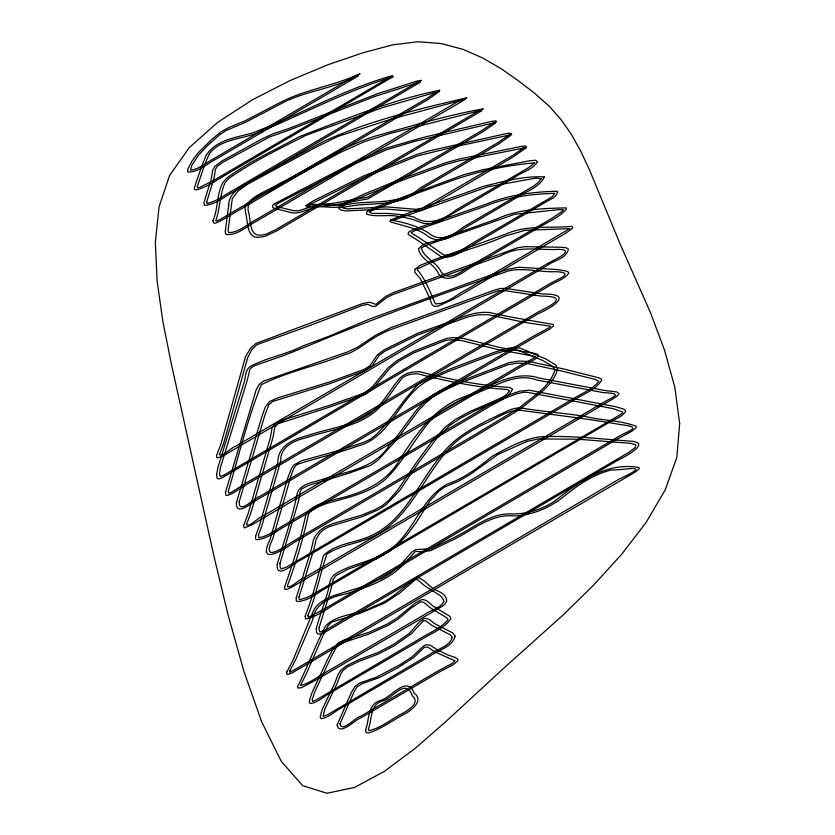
<?xml version="1.0" encoding="UTF-8"?>
<svg xmlns="http://www.w3.org/2000/svg" width="835" height="835" viewBox="0 0 835 835"><rect width="100%" height="100%" fill="white"/><g stroke="black" fill="none" stroke-linecap="round" stroke-linejoin="round"><path stroke-width="1.25" d="M523.399 148.056L525.904 147.91L513.233 156.896L426.361 208.228L420.923 210.712L414.014 211.391L385.384 209.011L345.909 210.942L341.285 210.169L338.655 208.28L340.002 205.692L341.943 204.335L365.083 193.689L397.512 180.391L445.963 162.658L459.198 159.057L521.792 146.292L525.622 145.989L526.415 146.668L525.904 147.91L523.388 148.087L512.46 155.571L421.414 208.802L415.851 209.303L387.002 206.913L347.631 208.854L343.477 208.155L341.525 206.903L344.824 204.502L353.696 200.4L397.356 182.166L445.504 164.547L458.248 161.071L523.378 148.077M569.679 228.644L466.786 289.432C456.755 294.264 446.913 304.368 435.442 303.825C430.098 292.271 425.767 279.454 417.291 269.788L417.427 269.058C444.961 254.769 476.681 248.736 505.06 236.117L525.288 230.262L569.689 228.633M389.768 77.3L213.071 180.757L200.035 187.228L197.749 187.781L197.06 186.967C201.193 175.757 204.418 164.015 209.679 153.212C220.711 139.675 239.447 139.257 254.748 133.944C300.892 115.24 345.168 91.234 392.951 76.757L392.492 75.62C343.832 89.136 299.483 114.99 252.452 132.995C236.159 137.556 215.921 139.758 206.088 155.414C201.569 166.144 197.905 177.281 194.2 188.251L194.597 189.451L195.891 189.921C207.383 187.29 217.069 179.713 227.224 174.024L392.951 76.757L389.778 77.29M212.946 220.617L213.823 223.195L215.847 223.06L220.764 220.837L427.864 99.584L439.513 91.38L436.83 91.725L427.102 98.259L220.179 219.396L216.703 221.014L215.785 220.68C220.169 208.583 219.699 194.837 224.886 183.126A23.944 11.565 -30.9 0 1 228.853 178.44C252.441 161.75 279.088 149.048 304.869 135.844A47.835 23.109 -30.9 0 1 312.634 132.849L382.284 107.705L436.83 91.996L439.763 90.222C391.865 99.876 345.283 119.196 299.4 136.627C275.07 149.997 249.185 161.489 226.922 178.001A27.106 13.089 -30.9 0 0 222.434 183.303C216.651 194.805 218.217 208.719 212.946 220.617M365.647 729.79L365.647 731.366A5.855 2.829 -30.9 0 0 369.425 732.712C382.743 728.297 393.88 719.384 406.301 713.111C412.928 709.03 423.7 700.106 414.16 693.113C406.979 674.45 391.114 697.82 380.499 700.481C367.014 704.458 369.613 719.373 365.647 729.79M368.486 728.694L368.82 730.594C381.376 728.183 391.625 718.559 403.128 713.111C408.733 709.823 420.527 702.59 412.344 695.868C406.092 677.717 393.337 697.455 383.39 700.722C369.707 703.822 372.327 718.549 368.486 728.694M316.246 628.765L316.507 632.377L317.759 633.974L320.911 633.974L325.713 631.771L616.105 461.223C621.856 458.321 653.648 442.466 630.154 441.141C600.146 438.939 570.075 435.244 539.942 436.841C522.741 439.21 506.96 448.165 491.94 456.432C478.34 467.61 464.01 478.476 447.142 484.175C418.721 499.507 413.21 537.542 384.33 553.188C369.3 562.456 350.971 564.136 336.035 573.53C329.971 576.87 329.522 584.051 328.238 590.053C324.836 603.12 319.565 615.719 316.246 628.765M319.074 627.649L319.304 630.895L320.118 631.991L325.086 630.352L629.527 451.954L635.195 447.518L635.811 444.794L630.696 443.364L577.987 439.22L538.502 438.928L526.802 441.454L497.848 454.532L469.155 475.198L458.436 481.242L444.878 486.982L439.022 491.011L429.754 501.188L415.903 523.034L406.76 535.152L399.234 543.147L390.237 550.954L377.013 558.688L347.35 569.512L335.816 575.68L333.082 579.74L331.015 589.197L319.074 627.649M337.131 724.989C339.438 736.794 356.034 718.726 361.628 717.505L438.427 672.53L453.207 664.67L457.737 660.934L457.883 659.368L455.378 657.542L447.873 654.964L437.394 649.933L430.025 645.058L426.038 644.808L423.616 645.925L411.958 656.884L399.756 664.837L376.554 677.154L359.603 683.093L355.042 686.474L351.462 692.309L337.131 724.989M339.96 723.935C341.797 733.255 356.221 716.534 360.866 716.179L437.79 671.131L452.309 663.428L455.012 660.861L434.993 651.864L427.76 647.062L424.441 647.261L413.367 657.771L397.867 667.739L379.309 677.602L362.233 683.646L357.109 686.798L354.155 691.693L339.96 723.935M228.738 204.846L225.199 231.712L225.878 234.374C237.38 236.065 247.223 225.721 257.065 220.92L465.272 99.438L463.811 98.499L457.027 102.058L256.303 219.584C247.39 223.968 238.81 232.84 228.519 232.568L228.028 230.533L232.318 198.688L237.871 191.215L247.724 184.107L316.987 146.689L337.966 136.387L390.957 119.207L463.613 99.689L466.817 97.799C418.94 108.936 369.654 120.678 324.481 140.99C297.709 155.206 271.291 170.1 244.478 184.222C237.401 189.065 228.602 195.286 228.738 204.846M225.44 492.431L225.899 495.082L227.37 495.51L232.287 493.558L246.784 484.383L538.627 313.501C553.939 306.654 573.624 293.67 543.063 294.045L505.666 288.388L501.063 288.44L495.792 289.661L390.634 327.779L375.646 335.242L357.213 347.391L347.391 351.994L263.547 381.115L259.174 384.434L256.115 389.997L225.44 492.431M228.268 491.366L228.915 493.318L231.712 492.118L245.991 483.079L537.938 312.133C552.572 304.754 569.209 296.321 541.163 296.122L503.818 290.476L497.618 290.924L388.129 330.597A75.526 36.479 -30.9 0 0 380.917 334.125C368.172 340.106 358.205 350.93 344.417 354.812C317.164 365.667 287.397 371.669 261.313 384.695C247.557 419.045 238.768 455.753 228.268 491.366M216.651 455.294L216.557 456.922L217.486 457.904L222.256 456.369L546.654 265.885C553.334 260.468 566.808 258.61 568.374 249.174L566.767 247.911L561.141 247.254L525.205 246.669L517.658 247.734L393.358 292.626L385.593 296.477L375.865 304.399L369.821 302.218L362.839 303.481L255.865 343.488L250.5 348.247L245.511 356.785L220.805 444.439L216.651 455.294M206.756 201.632L206.965 203.51C217.632 201.11 226.817 193.49 236.43 188.313L418.252 81.746L420.276 82.206L237.192 189.649C226.556 195.004 216.411 204.606 204.366 205.4L203.928 202.644L211.119 179.525L212.706 170.194L214.971 166.249L221.922 161.04L261.637 139.132L272.534 134.007L288.524 128.611L377.326 93.781L417.041 81.068L421.529 80.348L418.168 82.54L374.383 96.589L288.346 130.396L269.82 136.836L222.642 162.397L217.152 166.447L215.461 169.442L213.917 178.638L206.756 201.632M219.48 454.313C220.795 458.592 232.422 446.642 235.794 446.14L545.954 264.528C548.887 261.96 577.736 250.396 559.481 249.352C539.807 250.563 519.015 245.01 500.979 255.656L393.16 294.421L386.751 297.563L375.531 306.309L372.139 306.393L367.932 304.316L362.286 305.401L310.714 325.243L256.752 344.761L251.711 349.74L247.64 357.829L223.571 443.635L219.48 454.313M418.502 248.966C420.642 259.894 434.659 263.672 438.584 273.984C448.583 285.299 463.467 271.511 472.986 266.115L538.732 227.621C548.063 221.692 559.304 217.528 566.495 208.927L566.172 207.905C542.907 208.395 518.264 209.074 496.627 219.052L440.358 239.081C433.24 242.348 423.261 242.087 418.502 248.966M421.31 248.131C424.305 258.433 437.321 262.274 441.287 272.335C450.357 282.731 463.592 269.361 472.213 264.799L551.538 218.54L561.423 211.965L563.5 209.762L558.949 209.627L514.871 214.251L425.276 245.667L421.31 248.131M246.523 524.296C247.818 528.576 259.508 516.604 262.868 516.103L518.337 366.513L533.388 358.413L535.465 356.493L497.837 349.562L461.692 340.576L451.986 339.699L445.65 340.398L413.68 352.934L398.378 361.492L389.893 368.277L372.42 389.329L365.208 394.402L329.908 406.969L277.617 423.877L274.746 427.353L273.139 436.83L269.434 449.627L250.688 513.608L246.523 524.296M287.407 585.857C288.461 590.355 300.193 578.603 303.376 578.206L601.524 403.618C612.535 396.719 625.258 393.473 603.319 392.627L536.926 380.05C522.846 374.612 507.805 379.685 494.748 385.54A187.29 90.462 -30.9 0 1 486.544 388.943C466.775 397.596 444.961 405.111 429.942 421.226C414.118 439.586 403.253 461.828 385.916 478.862C369.133 493.955 346.003 497.597 325.128 504.016C318.323 506.866 307.99 509.016 307.677 518.159C302.343 541.028 295.673 563.844 287.407 585.857M243.705 525.267L243.59 526.895L244.519 527.887L252.055 524.766L519.005 367.901L534.306 359.655L538.345 356.253L538.283 354.833L535.298 353.549L499.862 347.506L463.696 338.509L453.593 337.611L446.527 338.394L413.638 351.243L397.283 360.376L387.889 367.911L372.139 387.179L364.864 392.836L330.336 405.09L282.073 420.245L276.782 422.562L274.517 424.211L272.001 428.063L270.342 437.717L266.657 450.472L247.922 514.391L243.705 525.267M284.589 586.828L284.474 588.456L285.372 589.458L287.532 589.176L292.73 586.587L613.349 398.639L617.816 395.446L618.954 393.723L616.867 391.928L605.291 390.561L538.961 377.994C512.909 369.602 488.527 388.014 464.959 396.521C434.2 407.49 417.041 433.114 399.944 459.156C387.106 482.828 361.357 493.579 336.328 499.079C325.65 502.618 311.382 504.35 305.725 515.299C300.391 539.525 293.064 563.51 284.589 586.828M236.388 502.66C235.647 518.65 255.072 499.58 260.603 497.754L534.202 337.549L549.545 329.261L553.563 325.859L553.396 324.502C532.48 320.734 510.957 317.53 490.061 312.593C477.046 311.142 464.615 316.006 452.789 320.755L417.771 333.217L384.048 349.907L377.117 355.125L370.103 365.532L364.457 369.237L329.919 381.887L277.69 397.909L269.621 401.468L265.29 406.937L262.075 416.091L236.388 502.66M239.207 501.626C238.288 515.539 255.124 497.169 259.821 496.428L533.523 336.161L548.637 328.019L550.62 326.224L525.445 322.56L488.193 314.68L477.829 314.826L468.592 316.674L417.698 334.96L384.58 351.368L379.288 355.313L372.17 365.855L364.603 370.886L329.46 383.776L272.492 401.541L268.786 404.818L264.82 415.339L239.207 501.626M679.659 423.585L676.82 457.517L665.14 489.988L646.092 522.48L621.501 554.482L593.236 585.481L563.124 614.967L504.747 667.29L446.537 720.949L415.454 748.129L384.455 771.331L354.614 787.426L326.986 793.25L302.625 785.651L281.186 761.228L261.616 721.659L243.914 671.392L228.059 614.863L214.031 556.528L171.519 364.77L162.95 321.997L157.095 280.904L155.341 242.265L159.047 206.882L169.557 175.507L189.284 147.607L217.82 122.286L252.295 99.866L289.881 80.609L327.717 64.817L362.943 52.793L392.732 44.829L417.928 41.75L441.329 43.577L463.06 49.38L483.204 58.231L501.866 69.19L519.14 81.319L535.131 93.697L549.221 106.212L561.13 119.666L571.422 134.466L580.68 151.041L589.468 169.787L620.113 244.018L650.392 312.488L664.378 349.729L674.816 387.21L679.659 423.585M277.199 564.408C275.915 580.826 295.59 561.767 301.122 559.847L572.57 400.894C582.308 394.339 595.679 390.289 601.826 379.977L601.148 378.923L597.954 377.577L564.596 369.185L529.265 361.471L518.66 361.106L509.037 362.63L460.189 381.365L443.823 388.849L433.135 394.861L424.096 402.199L416.498 410.027L397.168 436.037A175.611 84.815 -30.9 0 1 393.974 439.951A167.115 80.713 -30.9 0 1 388.891 445.838C374.852 468.153 348.143 471.232 325.065 478.455C315.181 482.672 298.21 482.609 296.675 496.094C291.895 519.245 283.712 541.685 277.199 564.408M280.017 563.395L280.069 566.965L281.228 568.906L286.353 567.216L571.86 399.537C580.889 393.744 592.119 389.695 598.935 381.344L595.814 379.601L562.508 371.22L527.271 363.528L517.241 363.194L508.275 364.603L460.179 383.088L444.126 390.425L434.242 395.967L425.933 402.731L418.679 410.194L397.867 438.051A175.402 84.721 -30.9 0 1 392.794 444.063L377.952 460.21L370.563 465.439L348.456 473.382L309.065 485.229L301.821 488.819L300.256 491.439L298.565 500.916L280.017 563.395M452.267 637.449C449.334 646.791 437.373 648.868 430.192 654.129L326.923 715.115L323.135 716.263L324.972 708.685L337.1 683.406L340.972 673.511L343.091 670.401L347.84 666.768L358.925 661.351L378.036 654.17L394.12 645.852L411.311 633.786L423.481 620.645L425.547 620.76L432.405 625.707L450.493 634.944L452.267 637.449M455.106 636.197C452.351 646.989 439.085 649.807 430.881 655.496L341.964 707.569C334.992 711.023 329.032 717.651 321.151 718.622L320.181 716.774L322.237 709.374L334.407 683.99L338.332 673.991L340.993 670.119L347.047 665.443L358.998 659.608L377.89 652.511L393.337 644.536L409.567 633.17L419.139 622.148L423.669 618.756L425.996 618.359L429.326 619.58L434.837 623.797L452.967 633.055L455.106 636.197M216.672 474.186L216.985 477.964A5.041 2.432 -30.9 0 0 221.943 477.87L548.908 286.029C555.306 281.614 564.168 279.735 568.729 273.212L568.374 272.179L566.12 271.02L557.676 269.59L519.109 267.263L509.12 269.006L493.276 274.099L369.686 318.98L329.324 336.129L302.948 345.93C286.248 354.478 267.252 357.474 250.709 366.179C245.406 369.404 245.709 376.011 244.425 381.303L217.81 467.924L216.672 474.186M219.501 473.111L220.137 476.566L223.895 475.136L548.219 284.651C555.056 280.038 577.517 272.669 555.891 271.678C540.047 272.492 524.004 267.325 508.452 270.958C441.788 293.889 375.332 317.717 310.317 344.959L283.91 355.47L255.479 365.344L251.94 367.223L249.842 369.425L247.212 380.436L220.586 467.078L219.501 473.111M305.172 616.22L305.589 619.006C318.156 616.585 328.729 607.202 340.095 601.388L616.815 439.356L631.949 431.142L636.051 427.833L636.333 426.351C620.708 420.182 602.306 420.663 585.951 416.592C565.441 413.158 544.639 411.801 524.14 408.492C518.243 407.021 512.179 408.67 506.824 411.227C482.275 422.917 455.649 434.315 439.565 457.413C418.314 483.423 404.892 519.036 373.078 534.755C357.14 543.126 336.369 542.666 323.364 555.692C318.02 575.941 312.864 596.607 305.172 616.22M307.99 615.28L308.105 616.981L309.733 616.721L326.078 607.963L616.136 437.978C626.688 431.037 644.912 427.405 621.01 424.681C587.59 418.565 553.793 414.932 520.195 410.225C506.417 409.797 494.967 419.869 482.588 424.723C470.063 431.319 457.643 438.74 448.291 449.585C424.138 476.733 410.841 514.016 378.704 533.575C362.63 543.324 342.454 543.835 326.84 554.127C320.003 573.979 316.214 595.595 307.99 615.28M244.885 206.871L245.709 213.499A72.593 35.06 -30.9 0 1 246.638 218.123C247.745 225.481 248.319 238.539 258.798 237.234A24.935 12.045 -30.9 0 0 265.749 236.023L276.302 231.128L481.931 110.658L480.021 110.116L275.519 229.802L266.365 234.082A21.773 10.511 -30.9 0 1 260.301 235.146C250.657 236.044 250.677 223.519 249.467 216.818A74.785 36.114 -30.9 0 0 248.517 212.048C244.06 197.039 270.874 192.687 279.412 185.318L340.325 152.502L364.143 141.752L390.404 133.37L479.906 110.606L483.308 108.853C447.101 115.209 410.862 126.242 375.145 136.136C340.857 147.106 310.808 167.835 278.88 183.857C267.388 190.881 252.421 195.181 244.885 206.871M187.572 169.672L187.885 171.979C198.542 172.553 207.237 163.389 216.401 158.911L358.34 75.954L356.545 75.275L345.899 81.339L215.639 157.575C207.414 161.729 199.868 169.234 190.484 170.11L191.852 165.351L198.74 154.872L207.675 145.478L219.845 134.581L226.473 130.343L245.417 122.38L280.049 104.291C305.14 90.149 335.712 89.22 360.073 73.762C334.125 85.838 305.057 89.428 279.673 102.757L245.093 120.814L228.863 127.515L220.857 131.92L211.85 139.33L198.166 152.795L191.914 161.218L187.572 169.672M554.722 370.249C550.004 386.793 533.502 395.884 521.071 406.436A84.471 40.8 -30.9 0 1 515.299 410.277L480.981 431.006A84.471 40.8 -30.9 0 1 478.246 432.718L293.168 541.268C283.284 547.311 260.332 564.408 272.836 538.659C278.817 517.971 284.954 497.316 290.695 476.555C292.615 472.433 293.231 467.235 297.145 464.385C316.987 457.924 337.643 453.353 357.359 446.161C394.005 437.196 400.184 389.298 434.878 377.524A238.852 115.366 -30.9 0 1 443.343 373.673A283.107 136.742 -30.9 0 1 448.708 371.325L494.268 354.04L506.793 350.335L513.233 349.374L518.483 350.335L542.207 360.271L552.144 366.012L554.127 367.953L554.722 370.249M557.561 369.08C552.801 386.678 535.392 396.374 522.24 407.511A85.901 41.489 -30.9 0 1 514.59 412.542L481.92 432.217A86.412 41.74 -30.9 0 1 479.092 433.991L293.93 542.593C283.691 549.649 256.575 567.017 270.07 539.473L287.344 479.133L291.488 468.404L294.056 464.865L301.247 460.878L339.094 450.409L363.277 442.498L370.385 439.262L376.46 434.492L385.551 424.806L405.486 398.89L417.458 384.904L421.424 382.263L443.249 371.992A265.509 128.235 -30.9 0 1 451.391 368.465L494.696 352.161L507.617 348.341L514.851 347.276L520.716 348.331L546.059 359.081L555.88 365.166L557.561 369.08M309.503 700.21L309.441 702.736L310.182 703.529C318.083 702.726 324.043 695.941 331.015 692.528L420.329 640.226C430.641 633.525 443.792 629.026 450.931 618.693L449.721 616.261L432.718 605.834L426.351 600.469L423.094 599.572L421.122 599.906L415.308 603.006L396.928 618.119L387.367 624.006L368.872 632.356L344.135 640.059L338.874 642.48L333.729 647.762L328.708 656.988L312.238 692.121L309.503 700.21M312.311 699.25L312.52 701.463L315.964 700.095L419.619 638.869C429.169 632.836 440.682 628.463 448.061 619.758L447.142 618.088L430.213 607.703L423.93 602.39L420.475 601.878L411.123 608.068L398.316 619.027L387.837 625.498L368.673 634.151L339.897 643.681L336.213 647.553L331.349 656.508L314.92 691.526L312.311 699.25M296.227 597.839L296.237 600.772L297.145 601.492C308.282 601.294 317.258 592.725 326.736 587.756L605.928 424.274C612.316 419.838 621.397 418.084 625.728 411.363L625.352 410.277L623.077 408.91L615.144 406.593L529.317 390.237L519.871 391.114L504.058 396.698L468.748 412.093L455.169 419.64L445.535 426.862L430.891 442.8L414.755 464.792L397.366 490.531L388.64 500.374L382.555 505.519L375.322 509.548L361.847 515.101L332.257 523.806L324.888 527.031A16.366 7.912 -30.9 0 0 319.283 531.237L315.212 536.091L313.511 539.744L311.361 549.159L296.227 597.839M299.034 596.921L298.993 599.112L300.193 599.603L306.09 597.797A25.311 12.222 -30.9 0 0 312.426 594.645L619.977 414.87L622.618 412.908L622.639 411.979L613.109 408.639L527.396 392.314L523.535 392.21L516.781 393.786L498.558 400.612L474.363 411.07L461.202 417.865L449.313 425.725L436.34 438.886L417.176 464.646L399.694 490.531L386.146 504.789L378.359 509.788L361.586 516.917L329.449 526.499L324.011 529.421L319.878 533.043L316.277 538.961L314.148 548.303L299.034 596.921M255.625 536.122L255.646 539.045L256.596 539.723C267.743 538.982 276.75 530.663 286.311 525.601L486.962 408.117C495.426 402.324 507.617 399.182 512.398 389.527L511.98 388.557L509.131 387.471L497.743 386.501C471.347 383.86 445.399 378.151 419.734 371.773C412.897 371.502 405.497 372.848 400.362 377.681C389.809 389.548 382.889 404.818 369.394 413.93C350.731 426.372 327.55 428.585 306.789 435.818C293.638 438.98 277.544 446.067 277.93 461.953L259.33 525.82L255.625 536.122M258.433 535.204L258.85 537.677C268.786 536.164 276.865 528.92 285.549 524.276L486.252 406.76C493.902 401.583 504.267 398.723 509.527 390.822L507.127 389.538L495.844 388.578C469.489 385.895 443.531 380.301 417.907 373.861C412.459 373.725 406.384 374.362 402.209 378.224C391.698 390.456 384.392 405.747 370.625 414.953C351.462 427.969 327.57 430.39 306.121 437.77C294.275 440.473 279.996 446.704 280.717 461.077L262.106 525.017L258.433 535.204M446.631 600.219L446.391 601.544A7.964 3.851 -30.9 0 1 442.331 606.273L315.64 680.16L301.341 687.737L297.761 688.019L297.49 686.735C307.562 667.04 315.035 645.977 325.347 626.354C336.954 613.287 358.789 615.395 373.631 606.325C390.634 600.949 402.835 587.318 416.592 577.256C425.078 578.739 429.931 588.727 438.542 591.295C442.195 593.059 446.433 595.699 446.631 600.219M443.792 601.377C440.63 608.642 430.662 609.842 424.754 614.403L330.827 669.399C320.974 674.492 310.276 683.239 300.36 685.608L306.466 673.386L323.155 635.184L327.863 626.083L331.464 622.179L360 613.308L384.538 603.1L399.861 593.007L415.694 579.333L417.813 579.782L424.034 585.356L440.421 595.731L442.853 598.465L443.792 601.377M557.561 192.029C556.444 196.945 551.309 199.012 547.301 201.151L474.363 243.851C464.27 249.655 454 258.756 441.527 257.003C430.724 249.519 419.765 241.357 408.357 234.478L408.096 233.341L409.119 231.765L413.795 229.343L485.323 204.481C507.847 194.972 533.168 191.82 557.164 191.215L557.561 192.029M554.691 193.355L551.956 196.935L473.591 242.536C464.27 247.692 455.065 256.46 443.615 254.946C433.125 247.442 422.416 239.447 411.123 232.861L413.617 231.138L485.031 206.318C506.772 197.029 531.801 193.97 554.691 193.355M414.713 269.496L414.911 272.387L420.318 278.619L429.263 297.01L431.956 304.545L434.221 306.361L437.957 306.215L454.136 298.857L565.9 233.101L572.111 228.654L572.768 227.11L571.578 226.41C549.461 228.331 526.248 224.803 505.394 234.27L432.603 260.301L420.318 265.321L414.713 269.496M286.989 671.716L286.562 673.438L287.25 674.565L292.02 672.989L634.746 472.359L639.213 468.852L638.984 467.548C606.899 461.588 578.759 481.962 555.035 500.906C541.769 509.642 525.758 514.663 509.809 513.88C491.763 513.723 476.608 525.267 461.473 533.628A190.662 92.09 -30.9 0 1 454.887 537.197L431.048 548.772L415.611 549.576L411.686 552.279L398.88 566.631L390.029 573.603L382.941 577.987L361.91 586.89L332.309 596.075L325.233 599.436L319.168 603.548L315.839 606.847L313.49 610.635L292.928 660.381L286.989 671.716M289.745 670.975L289.588 672.311L293.993 670.077L619.163 479.113C653.325 463.206 626.584 469.948 610.813 470.126C593.612 474.426 578.519 484.686 564.857 495.687C550.714 507.346 532.991 515.111 514.569 515.999C494.946 513.608 478.225 525.831 462.099 535.037A195.463 94.407 -30.9 0 1 455.367 538.679L430.536 550.683L421.811 551.789L415.517 551.371L406.833 560.922A30.227 14.592 -30.9 0 1 400.57 567.289C385.259 581.515 364.864 587.819 345.387 594.05C331.098 596.66 314.764 603.548 312.655 619.852L295.611 659.807L289.745 670.975M537.563 161.666C532.918 169.568 522.397 171.78 515.299 176.978L438.26 222.047L431.403 223.665L423.71 223.436L412.062 219.24L404.839 217.538A185.704 89.689 -30.9 0 0 399.088 216.578C388.411 213.99 376.637 217.591 366.481 214.052L366.607 212.278L367.671 211.151L373.579 208.051L463.916 174.682L482.275 169.87L528.826 160.946L535.36 160.174L537.563 161.666M534.671 162.856L528.409 167.793L456.213 209.804C444.481 219.396 428.292 226.4 414.243 217.225A195.818 94.574 -30.9 0 0 408.753 215.868A192.77 93.102 -30.9 0 0 402.992 214.793L388.525 213.447L372.483 213.416L369.133 212.153L373.516 209.783L407.177 196.883L447.445 182.249C475.125 171.791 506.01 165.32 534.671 162.856M544.305 176.926C539.473 187.426 526.958 190.902 517.951 196.883L463.258 228.905C452.706 237.61 438.145 245.208 426.059 234.812C415.298 227.329 401.729 225.815 389.914 221.557L390.613 220.023C420.913 207.675 452.486 197.916 483.225 186.414C503.14 181.581 523.858 175.747 544.305 176.926M541.153 178.815L538.053 182.656L533.335 186.288L462.465 227.59C452.768 235.762 439.617 242.755 428.501 232.913C417.114 225.711 403.639 222.246 390.613 220.023L392.826 220.471L487.859 186.81L533.106 178.575L536.769 178.126L541.153 178.815M309.242 204.857L305.975 205.713L306.664 206.819C321.131 205.514 335.66 209.105 350.074 206.109C374.028 202.195 401.395 206.934 421.007 189.284L498.453 144.09L511.156 135.103L508.692 135.197L497.691 142.764L420.224 187.969C399.819 206.214 371.147 199.544 346.483 204.648C333.04 206.892 319.252 202.32 305.975 205.713L313.041 200.964L363.59 175.976L417.792 154.089L428.47 151.052L504.413 134.007L509.298 133.13L511.73 133.861L508.672 135.228L455.9 146.501L417.427 155.947L363.757 177.625L309.242 204.857M274.266 203.855L272.523 205.65L272.544 207.122L273.682 208.051L290.945 212.612L295.047 213.019L300.015 212.351L316.214 206.809L332.455 205.285L367.828 198.918L482.202 132.128L495.666 123.016L493.464 122.818L481.44 130.803L368.037 197.112L333.593 203.229L317.102 204.794L298.638 210.796L292.96 210.556L277.617 206.725L275.373 205.525L277.45 203.646L348.498 166.864L385.916 149.945L414.598 141.345L493.527 122.975L496.543 121.67L495.854 120.866L491.93 121.294L423.178 137.42L386.135 148.139L348.195 165.288L274.266 203.855"/></g></svg>
